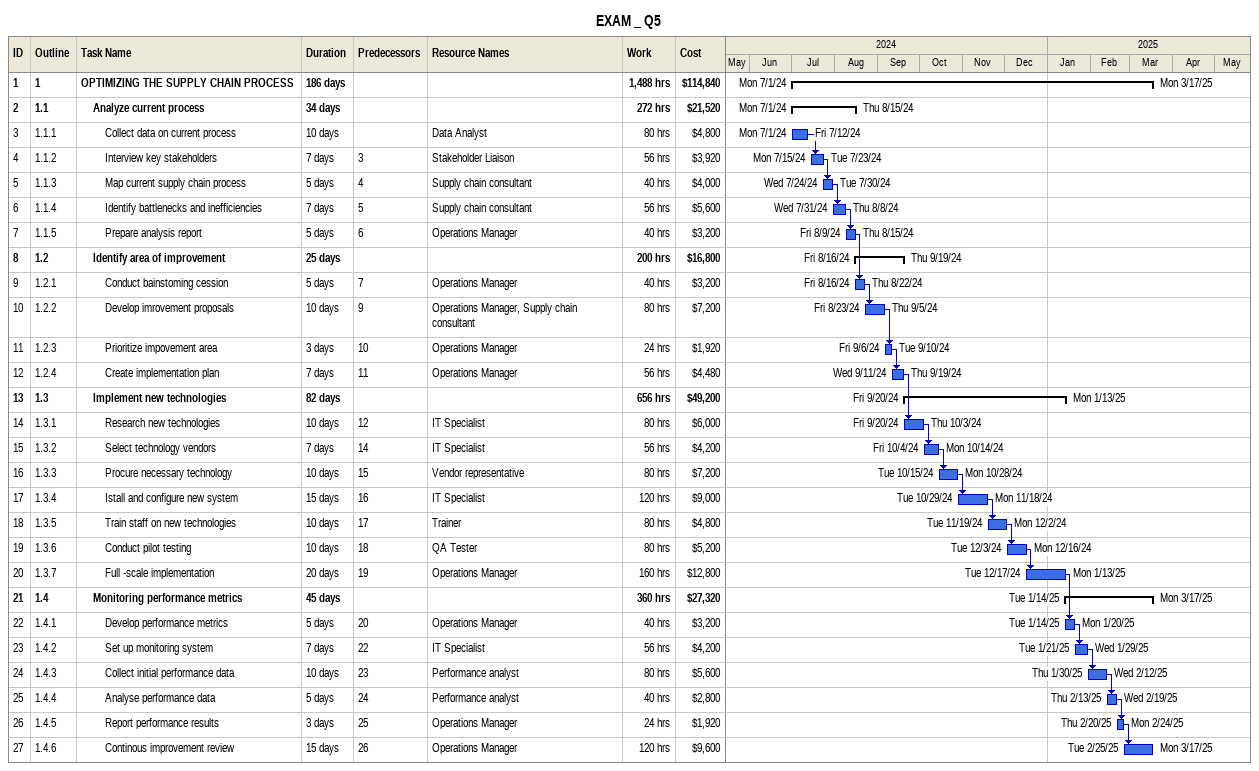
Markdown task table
EXAM _ Q5

| ID | WBS | Task | Duration | Start | Finish | Predecessors | Resources | Work (h) | Cost ($) |
|---|---|---|---|---|---|---|---|---|---|
| 1 | 1 | **OPTIMIZING THE SUPPLY CHAIN PROCESS** | 186d | 2024-07-01 | 2025-03-17 |  |  | 1488 | 114840 |
| 2 | 1.1 | **Analyze current process** | 34d | 2024-07-01 | 2024-08-15 |  |  | 272 | 21520 |
| 3 | 1.1.1 | Collect data on current process | 10d | 2024-07-01 | 2024-07-12 |  | Data Analyst | 80 | 4800 |
| 4 | 1.1.2 | Interview key stakeholders | 7d | 2024-07-15 | 2024-07-23 | 3 | Stakeholder Liaison | 56 | 3920 |
| 5 | 1.1.3 | Map current supply chain process | 5d | 2024-07-24 | 2024-07-30 | 4 | Supply chain consultant | 40 | 4000 |
| 6 | 1.1.4 | Identify battlenecks and inefficiencies | 7d | 2024-07-31 | 2024-08-08 | 5 | Supply chain consultant | 56 | 5600 |
| 7 | 1.1.5 | Prepare analysis report | 5d | 2024-08-09 | 2024-08-15 | 6 | Operations Manager | 40 | 3200 |
| 8 | 1.2 | **Identify area of improvement** | 25d | 2024-08-16 | 2024-09-19 |  |  | 200 | 16800 |
| 9 | 1.2.1 | Conduct bainstoming cession | 5d | 2024-08-16 | 2024-08-22 | 7 | Operations Manager | 40 | 3200 |
| 10 | 1.2.2 | Develop imrovement proposals | 10d | 2024-08-23 | 2024-09-05 | 9 | Operations Manager, Supply chain consultant | 80 | 7200 |
| 11 | 1.2.3 | Prioritize impovement area | 3d | 2024-09-06 | 2024-09-10 | 10 | Operations Manager | 24 | 1920 |
| 12 | 1.2.4 | Create implementation plan | 7d | 2024-09-11 | 2024-09-19 | 11 | Operations Manager | 56 | 4480 |
| 13 | 1.3 | **Implement new technologies** | 82d | 2024-09-20 | 2025-01-13 |  |  | 656 | 49200 |
| 14 | 1.3.1 | Research new technologies | 10d | 2024-09-20 | 2024-10-03 | 12 | IT Specialist | 80 | 6000 |
| 15 | 1.3.2 | Select technology vendors | 7d | 2024-10-04 | 2024-10-14 | 14 | IT Specialist | 56 | 4200 |
| 16 | 1.3.3 | Procure necessary technology | 10d | 2024-10-15 | 2024-10-28 | 15 | Vendor representative | 80 | 7200 |
| 17 | 1.3.4 | Istall and configure new system | 15d | 2024-10-29 | 2024-11-18 | 16 | IT Specialist | 120 | 9000 |
| 18 | 1.3.5 | Train staff on new technologies | 10d | 2024-11-19 | 2024-12-02 | 17 | Trainer | 80 | 4800 |
| 19 | 1.3.6 | Conduct pilot testing | 10d | 2024-12-03 | 2024-12-16 | 18 | QA Tester | 80 | 5200 |
| 20 | 1.3.7 | Full -scale implementation | 20d | 2024-12-17 | 2025-01-13 | 19 | Operations Manager | 160 | 12800 |
| 21 | 1.4 | **Monitoring performance metrics** | 45d | 2025-01-14 | 2025-03-17 |  |  | 360 | 27320 |
| 22 | 1.4.1 | Develop performance metrics | 5d | 2025-01-14 | 2025-01-20 | 20 | Operations Manager | 40 | 3200 |
| 23 | 1.4.2 | Set up monitoring system | 7d | 2025-01-21 | 2025-01-29 | 22 | IT Specialist | 56 | 4200 |
| 24 | 1.4.3 | Collect initial performance data | 10d | 2025-01-30 | 2025-02-12 | 23 | Performance analyst | 80 | 5600 |
| 25 | 1.4.4 | Analyse performance data | 5d | 2025-02-13 | 2025-02-19 | 24 | Performance analyst | 40 | 2800 |
| 26 | 1.4.5 | Report performance results | 3d | 2025-02-20 | 2025-02-24 | 25 | Operations Manager | 24 | 1920 |
| 27 | 1.4.6 | Continous improvement review | 15d | 2025-02-25 | 2025-03-17 | 26 | Operations Manager | 120 | 9600 |
